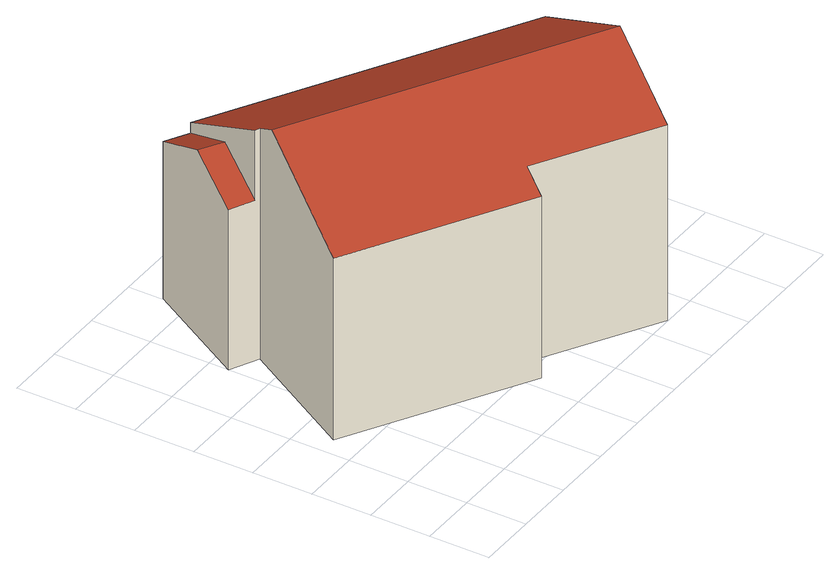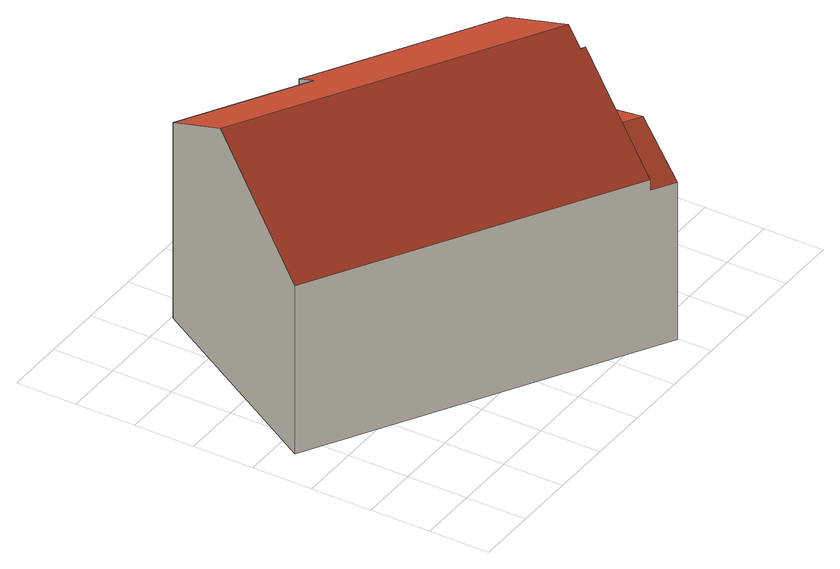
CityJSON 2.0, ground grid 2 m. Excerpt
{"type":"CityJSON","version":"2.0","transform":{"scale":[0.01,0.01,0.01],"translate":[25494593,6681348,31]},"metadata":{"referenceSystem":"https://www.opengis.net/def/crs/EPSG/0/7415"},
"CityObjects":{
"building1":{"type":"Building","attributes":{"BREC_BuildingHeightNN":39.43,"BREC_RoofNames":"flat","CODE":"111","C_KAYTTARK":"012","GroundLevel":31.87,"HighestRoof":39.43,"Integrate_LoD[1]":{"area_diff":0,"area_diff_filter":10,"integrating_person":"vcdb_user","integration_date":"2016-10-28","matching_mode":1,"overlap_DB_to_file":100,"overlap_file_to_DB":100,"overlap_filter":89},"KG_KRAKENN":11020,"Katuosoite":"Vuorilinnakkeentie 11","Kayttotarkoitus":"Asuinrakennus","Kerroksia":2,"Kerrosala":154,"Kokonaisala":199,"LowestRoof":39.43,"RATU":11020,"REPAIRED":"no","Rakennuksen_tila":"voimassa","Rakennusaine":"Tiili","TILA_KOODI":2,"Tilavuus":654,"VTJ_PRT":"100829576Y","Valmistunut":"1957-12-31","measuredHeight":7.56,"roofType":"1000"},"address":[{"Country":"Finland","Locality":"Helsinki"},{"Country":"Finland","Locality":"Helsinki"}],"geometry":[{"type":"Solid","lod":"2","boundaries":[[[[0,1,2,3,4,5]],[[6,7,8,9]],[[10,11,4,3,12,13]],[[7,14,15,8]],[[16,2,1,17]],[[17,1,0,18]],[[18,0,5,19]],[[16,17,18,19,20,21,22,23]],[[23,22,15,14,13,12]],[[21,20,11,10,6,9]],[[22,21,9,8,15]],[[16,23,12,3,2]],[[10,13,14,7,6]],[[20,19,5,4,11]]]],"semantics":{"surfaces":[{"type":"RoofSurface","Area":44.93,"RoofOrientation":210.12,"RoofPitch":61.22,"ZMax":8.45,"ZMaxASL":40.32,"ZMin":6.33,"ZMinASL":38.21},{"type":"RoofSurface","Area":1.86,"RoofOrientation":210.12,"RoofPitch":64.63,"ZMax":6.5,"ZMaxASL":38.37,"ZMin":5.58,"ZMinASL":37.45},{"type":"RoofSurface","Area":61.66,"RoofOrientation":30.12,"RoofPitch":61.22,"ZMax":8.45,"ZMaxASL":40.32,"ZMin":5.86,"ZMinASL":37.73},{"type":"RoofSurface","Area":2.08,"RoofOrientation":30.12,"RoofPitch":64.62,"ZMax":6.5,"ZMaxASL":38.37,"ZMin":5.49,"ZMinASL":37.36},{"type":"WallSurface","Area":30.99,"ZMax":6.83,"ZMaxASL":38.7,"ZMin":0,"ZMinASL":31.87},{"type":"WallSurface","Area":5.92,"ZMax":6.83,"ZMaxASL":38.7,"ZMin":0,"ZMinASL":31.87},{"type":"WallSurface","Area":42.68,"ZMax":6.34,"ZMaxASL":38.21,"ZMin":0,"ZMinASL":31.87},{"type":"GroundSurface","Area":96.98,"ZMin":0,"ZMinASL":31.87},{"type":"WallSurface","Area":72.18,"ZMax":5.86,"ZMaxASL":37.73,"ZMin":0,"ZMinASL":31.87},{"type":"WallSurface","Area":6.29,"ZMax":8.05,"ZMaxASL":39.92,"ZMin":0,"ZMinASL":31.87},{"type":"WallSurface","Area":24.39,"ZMax":6.5,"ZMaxASL":38.37,"ZMin":0,"ZMinASL":31.87},{"type":"WallSurface","Area":56.42,"ZMax":8.45,"ZMaxASL":40.32,"ZMin":0,"ZMinASL":31.87},{"type":"WallSurface","Area":34.47,"ZMax":8.45,"ZMaxASL":40.32,"ZMin":0,"ZMinASL":31.87}],"values":[[0,1,2,3,4,5,6,7,8,9,10,11,12,12]]}}]}
},
"vertices":[
[646,155,721],[692,233,770],[1084,4,769],[1235,259,932],[259,825,932],[64,494,721],[280,896,648],[375,1058,737],[299,1103,737],[202,936,646],[280,896,892],[296,889,892],[1476,665,673],[482,1242,673],[482,1242,636],[405,1286,636],[1084,4,87],[692,233,87],[646,155,87],[64,494,87],[296,889,87],[202,936,87],[405,1286,87],[1476,665,87]
]}
